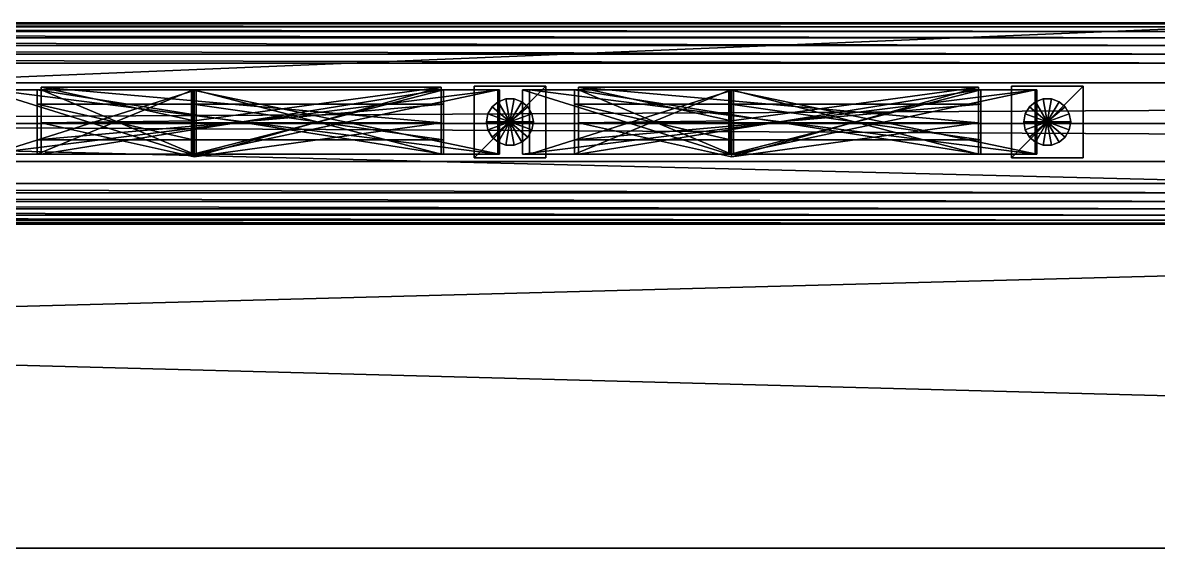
# Model space of a CAD drawing. Extents: x -226 to 220, y -12 to 4.
# Drawn here: x 28.03 to 59.73, y -11.87 to 2.82 of the extents above; entities that cross this region are included whole.
import ezdxf

# ---------------------------------------------------------------- set-up
doc = ezdxf.new("R2010")
doc.units = 0
doc.header["$MEASUREMENT"] = 0
for name, color, linetype in [('Box21', 231, 'Continuous'), ('Box34', 231, 'Continuous'), ('Box36', 231, 'Continuous'), ('Box37', 231, 'Continuous'), ('Box38', 231, 'Continuous'), ('Box60', 114, 'Continuous'), ('Cylinder11', 141, 'Continuous'), ('Cylinder17', 141, 'Continuous'), ('Rectangle110', 174, 'Continuous'), ('Rectangle59', 242, 'Continuous'), ('Rectangle60', 54, 'Continuous'), ('Rectangle61', 54, 'Continuous'), ('Rectangle62', 242, 'Continuous'), ('Rectangle63', 54, 'Continuous'), ('Rectangle64', 54, 'Continuous'), ('Rectangle72', 242, 'Continuous'), ('Rectangle73', 242, 'Continuous')]:
    doc.layers.add(name, color=color, linetype=linetype)

msp = doc.modelspace()

# ---------------------------------------------------------------- meshes
at = {"layer": 'Box21', "color": 231}
mesh = msp.add_polyface(dxfattribs=at)
corners = [(206.189, 1.137, 10.45), (206.189, -1.061, 10.45), (206.189, 1.137, 11.486), (206.189, -1.061, 11.486), (-211.021, 1.137, 10.45), (-211.021, -1.061, 10.45), (-211.021, 1.137, 11.486), (-211.021, -1.061, 11.486)]
mesh.append_faces([[corners[k] for k in face] for face in [(0, 2, 3, 0), (3, 1, 0, 3), (4, 5, 7, 4), (7, 6, 4, 7), (0, 1, 5, 0), (5, 4, 0, 5), (1, 3, 7, 1), (7, 5, 1, 7), (3, 2, 6, 3), (6, 7, 3, 6), (2, 0, 4, 2), (4, 6, 2, 4)]], dxfattribs={"vtx2": -1, "vtx3": -1, "color": 231})
at = {"layer": 'Box34', "color": 231}
mesh = msp.add_polyface(dxfattribs=at)
corners = [(40.624, -0.953, 52.823), (42.624, -0.953, 52.823), (40.624, 1.047, 52.823), (42.624, 1.047, 52.823), (40.624, -0.953, 75.791), (42.624, -0.953, 75.791), (40.624, 1.047, 75.791), (42.624, 1.047, 75.791)]
mesh.append_faces([[corners[k] for k in face] for face in [(0, 2, 3, 0), (3, 1, 0, 3), (4, 5, 7, 4), (7, 6, 4, 7), (0, 1, 5, 0), (5, 4, 0, 5), (1, 3, 7, 1), (7, 5, 1, 7), (3, 2, 6, 3), (6, 7, 3, 6), (2, 0, 4, 2), (4, 6, 2, 4)]], dxfattribs={"vtx2": -1, "vtx3": -1, "color": 231})
at = {"layer": 'Box36', "color": 231}
mesh = msp.add_polyface(dxfattribs=at)
corners = [(40.624, -0.953, 10.484), (42.624, -0.953, 10.484), (40.624, 1.047, 10.484), (42.624, 1.047, 10.484), (40.624, -0.953, 33.452), (42.624, -0.953, 33.452), (40.624, 1.047, 33.452), (42.624, 1.047, 33.452)]
mesh.append_faces([[corners[k] for k in face] for face in [(0, 2, 3, 0), (3, 1, 0, 3), (4, 5, 7, 4), (7, 6, 4, 7), (0, 1, 5, 0), (5, 4, 0, 5), (1, 3, 7, 1), (7, 5, 1, 7), (3, 2, 6, 3), (6, 7, 3, 6), (2, 0, 4, 2), (4, 6, 2, 4)]], dxfattribs={"vtx2": -1, "vtx3": -1, "color": 231})
at = {"layer": 'Box37', "color": 231}
mesh = msp.add_polyface(dxfattribs=at)
corners = [(55.624, -0.953, 52.823), (57.624, -0.953, 52.823), (55.624, 1.047, 52.823), (57.624, 1.047, 52.823), (55.624, -0.953, 75.791), (57.624, -0.953, 75.791), (55.624, 1.047, 75.791), (57.624, 1.047, 75.791)]
mesh.append_faces([[corners[k] for k in face] for face in [(0, 2, 3, 0), (3, 1, 0, 3), (4, 5, 7, 4), (7, 6, 4, 7), (0, 1, 5, 0), (5, 4, 0, 5), (1, 3, 7, 1), (7, 5, 1, 7), (3, 2, 6, 3), (6, 7, 3, 6), (2, 0, 4, 2), (4, 6, 2, 4)]], dxfattribs={"vtx2": -1, "vtx3": -1, "color": 231})
at = {"layer": 'Box38', "color": 231}
mesh = msp.add_polyface(dxfattribs=at)
corners = [(55.624, -0.953, 10.484), (57.624, -0.953, 10.484), (55.624, 1.047, 10.484), (57.624, 1.047, 10.484), (55.624, -0.953, 33.452), (57.624, -0.953, 33.452), (55.624, 1.047, 33.452), (57.624, 1.047, 33.452)]
mesh.append_faces([[corners[k] for k in face] for face in [(0, 2, 3, 0), (3, 1, 0, 3), (4, 5, 7, 4), (7, 6, 4, 7), (0, 1, 5, 0), (5, 4, 0, 5), (1, 3, 7, 1), (7, 5, 1, 7), (3, 2, 6, 3), (6, 7, 3, 6), (2, 0, 4, 2), (4, 6, 2, 4)]], dxfattribs={"vtx2": -1, "vtx3": -1, "color": 231})
at = {"layer": 'Box60', "color": 114}
mesh = msp.add_polyface(dxfattribs=at)
corners = [(-226.219, 0, -8.086), (220.156, 0, -8.086), (-226.219, 0, 0.171), (220.156, 0, 0.171), (-226.219, -11.869, -8.086), (220.156, -11.869, -8.086), (-226.219, -11.869, 0.171), (220.156, -11.869, 0.171)]
mesh.append_faces([[corners[k] for k in face] for face in [(0, 2, 3, 0), (3, 1, 0, 3), (4, 5, 7, 4), (7, 6, 4, 7), (0, 1, 5, 0), (5, 4, 0, 5), (1, 3, 7, 1), (7, 5, 1, 7), (3, 2, 6, 3), (6, 7, 3, 6), (2, 0, 4, 2), (4, 6, 2, 4)]], dxfattribs={"vtx2": -1, "vtx3": -1, "color": 114})
at = {"layer": 'Cylinder11', "color": 141}
mesh = msp.add_polyface(dxfattribs=at)
corners = [(56.627, 0.046, 22.816), (57.281, 0.046, 22.816), (57.242, 0.269, 22.816), (57.128, 0.466, 22.816), (56.954, 0.612, 22.816), (56.741, 0.69, 22.816), (56.514, 0.69, 22.816), (56.3, 0.612, 22.816), (56.126, 0.466, 22.816), (56.013, 0.269, 22.816), (55.973, 0.046, 22.816), (56.013, -0.178, 22.816), (56.126, -0.375, 22.816), (56.3, -0.521, 22.816), (56.514, -0.598, 22.816), (56.741, -0.598, 22.816), (56.954, -0.521, 22.816), (57.128, -0.375, 22.816), (57.242, -0.178, 22.816), (57.281, 0.046, 53.657), (57.242, 0.269, 53.657), (57.128, 0.466, 53.657), (56.954, 0.612, 53.657), (56.741, 0.69, 53.657), (56.514, 0.69, 53.657), (56.3, 0.612, 53.657), (56.126, 0.466, 53.657), (56.013, 0.269, 53.657), (55.973, 0.046, 53.657), (56.013, -0.178, 53.657), (56.126, -0.375, 53.657), (56.3, -0.521, 53.657), (56.514, -0.598, 53.657), (56.741, -0.598, 53.657), (56.954, -0.521, 53.657), (57.128, -0.375, 53.657), (57.242, -0.178, 53.657), (56.627, 0.046, 53.657)]
mesh.append_faces([[corners[k] for k in face] for face in [(0, 2, 1, 0), (0, 3, 2, 0), (0, 4, 3, 0), (0, 5, 4, 0), (0, 6, 5, 0), (0, 7, 6, 0), (0, 8, 7, 0), (0, 9, 8, 0), (0, 10, 9, 0), (0, 11, 10, 0), (0, 12, 11, 0), (0, 13, 12, 0), (0, 14, 13, 0), (0, 15, 14, 0), (0, 16, 15, 0), (0, 17, 16, 0), (0, 18, 17, 0), (0, 1, 18, 0), (37, 19, 20, 37), (37, 20, 21, 37), (37, 21, 22, 37), (37, 22, 23, 37), (37, 23, 24, 37), (37, 24, 25, 37), (37, 25, 26, 37), (37, 26, 27, 37), (37, 27, 28, 37), (37, 28, 29, 37), (37, 29, 30, 37), (37, 30, 31, 37), (37, 31, 32, 37), (37, 32, 33, 37), (37, 33, 34, 37), (37, 34, 35, 37), (37, 35, 36, 37), (37, 36, 19, 37)]], dxfattribs={"vtx0": -1, "vtx2": -1, "vtx3": -1, "color": 141})
mesh.append_faces([[corners[k] for k in face] for face in [(1, 20, 19, 1), (2, 21, 20, 2), (3, 22, 21, 3), (4, 23, 22, 4), (5, 24, 23, 5), (6, 25, 24, 6), (7, 26, 25, 7), (8, 27, 26, 8), (9, 28, 27, 9), (10, 29, 28, 10), (11, 30, 29, 11), (12, 31, 30, 12), (13, 32, 31, 13), (14, 33, 32, 14), (15, 34, 33, 15), (16, 35, 34, 16), (17, 36, 35, 17), (18, 19, 36, 18)]], dxfattribs={"vtx0": -1, "vtx3": -1, "color": 141})
mesh.append_faces([[corners[k] for k in face] for face in [(1, 2, 20, 1), (2, 3, 21, 2), (3, 4, 22, 3), (4, 5, 23, 4), (5, 6, 24, 5), (6, 7, 25, 6), (7, 8, 26, 7), (8, 9, 27, 8), (9, 10, 28, 9), (10, 11, 29, 10), (11, 12, 30, 11), (12, 13, 31, 12), (13, 14, 32, 13), (14, 15, 33, 14), (15, 16, 34, 15), (16, 17, 35, 16), (17, 18, 36, 17), (18, 1, 19, 18)]], dxfattribs={"vtx2": -1, "vtx3": -1, "color": 141})
at = {"layer": 'Cylinder17', "color": 141}
mesh = msp.add_polyface(dxfattribs=at)
corners = [(41.627, 0.046, 22.816), (42.281, 0.046, 22.816), (42.242, 0.269, 22.816), (42.128, 0.466, 22.816), (41.954, 0.612, 22.816), (41.741, 0.69, 22.816), (41.514, 0.69, 22.816), (41.3, 0.612, 22.816), (41.126, 0.466, 22.816), (41.013, 0.269, 22.816), (40.973, 0.046, 22.816), (41.013, -0.178, 22.816), (41.126, -0.375, 22.816), (41.3, -0.521, 22.816), (41.514, -0.598, 22.816), (41.741, -0.598, 22.816), (41.954, -0.521, 22.816), (42.128, -0.375, 22.816), (42.242, -0.178, 22.816), (42.281, 0.046, 53.657), (42.242, 0.269, 53.657), (42.128, 0.466, 53.657), (41.954, 0.612, 53.657), (41.741, 0.69, 53.657), (41.514, 0.69, 53.657), (41.3, 0.612, 53.657), (41.126, 0.466, 53.657), (41.013, 0.269, 53.657), (40.973, 0.046, 53.657), (41.013, -0.178, 53.657), (41.126, -0.375, 53.657), (41.3, -0.521, 53.657), (41.514, -0.598, 53.657), (41.741, -0.598, 53.657), (41.954, -0.521, 53.657), (42.128, -0.375, 53.657), (42.242, -0.178, 53.657), (41.627, 0.046, 53.657)]
mesh.append_faces([[corners[k] for k in face] for face in [(0, 2, 1, 0), (0, 3, 2, 0), (0, 4, 3, 0), (0, 5, 4, 0), (0, 6, 5, 0), (0, 7, 6, 0), (0, 8, 7, 0), (0, 9, 8, 0), (0, 10, 9, 0), (0, 11, 10, 0), (0, 12, 11, 0), (0, 13, 12, 0), (0, 14, 13, 0), (0, 15, 14, 0), (0, 16, 15, 0), (0, 17, 16, 0), (0, 18, 17, 0), (0, 1, 18, 0), (37, 19, 20, 37), (37, 20, 21, 37), (37, 21, 22, 37), (37, 22, 23, 37), (37, 23, 24, 37), (37, 24, 25, 37), (37, 25, 26, 37), (37, 26, 27, 37), (37, 27, 28, 37), (37, 28, 29, 37), (37, 29, 30, 37), (37, 30, 31, 37), (37, 31, 32, 37), (37, 32, 33, 37), (37, 33, 34, 37), (37, 34, 35, 37), (37, 35, 36, 37), (37, 36, 19, 37)]], dxfattribs={"vtx0": -1, "vtx2": -1, "vtx3": -1, "color": 141})
mesh.append_faces([[corners[k] for k in face] for face in [(1, 20, 19, 1), (2, 21, 20, 2), (3, 22, 21, 3), (4, 23, 22, 4), (5, 24, 23, 5), (6, 25, 24, 6), (7, 26, 25, 7), (8, 27, 26, 8), (9, 28, 27, 9), (10, 29, 28, 10), (11, 30, 29, 11), (12, 31, 30, 12), (13, 32, 31, 13), (14, 33, 32, 14), (15, 34, 33, 15), (16, 35, 34, 16), (17, 36, 35, 17), (18, 19, 36, 18)]], dxfattribs={"vtx0": -1, "vtx3": -1, "color": 141})
mesh.append_faces([[corners[k] for k in face] for face in [(1, 2, 20, 1), (2, 3, 21, 2), (3, 4, 22, 3), (4, 5, 23, 4), (5, 6, 24, 5), (6, 7, 25, 6), (7, 8, 26, 7), (8, 9, 27, 8), (9, 10, 28, 9), (10, 11, 29, 10), (11, 12, 30, 11), (12, 13, 31, 12), (13, 14, 32, 13), (14, 15, 33, 14), (15, 16, 34, 15), (16, 17, 35, 16), (17, 18, 36, 17), (18, 1, 19, 18)]], dxfattribs={"vtx2": -1, "vtx3": -1, "color": 141})
at = {"layer": 'Rectangle110', "color": 174}
mesh = msp.add_polyface(dxfattribs=at)
corners = [(64.175, -2.811, 77.012), (64.175, -2.781, 77.272), (64.175, -2.695, 77.511), (64.175, -2.561, 77.722), (64.175, -2.385, 77.897), (64.175, -2.175, 78.031), (64.175, -1.936, 78.117), (64.175, -1.676, 78.147), (64.175, 1.685, 78.147), (64.175, 1.945, 78.117), (64.175, 2.184, 78.031), (64.175, 2.395, 77.897), (64.175, 2.571, 77.722), (64.175, 2.705, 77.511), (64.175, 2.79, 77.272), (64.175, 2.82, 77.012), (64.175, 2.82, 75.271), (64.175, -2.811, 75.271), (-70.825, -2.811, 77.012), (-70.825, -2.781, 77.272), (-70.825, -2.695, 77.511), (-70.825, -2.561, 77.722), (-70.825, -2.385, 77.897), (-70.825, -2.175, 78.031), (-70.825, -1.936, 78.117), (-70.825, -1.676, 78.147), (-70.825, 1.685, 78.147), (-70.825, 1.945, 78.117), (-70.825, 2.184, 78.031), (-70.825, 2.395, 77.897), (-70.825, 2.571, 77.722), (-70.825, 2.705, 77.511), (-70.825, 2.79, 77.272), (-70.825, 2.82, 77.012), (-70.825, 2.82, 75.271), (-70.825, -2.811, 75.271)]
mesh.append_faces([[corners[k] for k in face] for face in [(15, 0, 16, 15), (14, 0, 15, 14), (13, 0, 14, 13), (12, 0, 13, 12), (11, 0, 12, 11), (10, 0, 11, 10), (9, 0, 10, 9), (8, 0, 9, 8), (7, 0, 8, 7), (6, 0, 7, 6), (5, 1, 6, 5)]], dxfattribs={"vtx0": -1, "vtx1": -1, "vtx3": -1, "color": 174})
mesh.append_faces([[corners[k] for k in face] for face in [(6, 1, 0, 6), (5, 2, 1, 5), (5, 3, 2, 5), (24, 18, 19, 24), (23, 19, 20, 23), (23, 20, 21, 23)]], dxfattribs={"vtx0": -1, "vtx2": -1, "vtx3": -1, "color": 174})
mesh.append_faces([[corners[k] for k in face] for face in [(0, 19, 18, 0), (1, 20, 19, 1), (2, 21, 20, 2), (3, 22, 21, 3), (4, 23, 22, 4), (5, 24, 23, 5), (6, 25, 24, 6), (7, 26, 25, 7), (8, 27, 26, 8), (9, 28, 27, 9), (10, 29, 28, 10), (11, 30, 29, 11), (12, 31, 30, 12), (13, 32, 31, 13), (14, 33, 32, 14), (15, 34, 33, 15), (16, 35, 34, 16), (17, 18, 35, 17), (16, 0, 17, 16)]], dxfattribs={"vtx0": -1, "vtx3": -1, "color": 174})
mesh.append_faces([[corners[k] for k in face] for face in [(33, 34, 18, 33), (32, 33, 18, 32), (31, 32, 18, 31), (30, 31, 18, 30), (29, 30, 18, 29), (28, 29, 18, 28), (27, 28, 18, 27), (26, 27, 18, 26), (25, 26, 18, 25), (24, 25, 18, 24), (23, 24, 19, 23)]], dxfattribs={"vtx1": -1, "vtx2": -1, "vtx3": -1, "color": 174})
mesh.append_faces([[corners[k] for k in face] for face in [(4, 3, 5, 4), (22, 23, 21, 22)]], dxfattribs={"vtx1": -1, "vtx3": -1, "color": 174})
mesh.append_faces([[corners[k] for k in face] for face in [(0, 1, 19, 0), (1, 2, 20, 1), (2, 3, 21, 2), (3, 4, 22, 3), (4, 5, 23, 4), (5, 6, 24, 5), (6, 7, 25, 6), (7, 8, 26, 7), (8, 9, 27, 8), (9, 10, 28, 9), (10, 11, 29, 10), (11, 12, 30, 11), (12, 13, 31, 12), (13, 14, 32, 13), (14, 15, 33, 14), (15, 16, 34, 15), (16, 17, 35, 16), (17, 0, 18, 17), (34, 35, 18, 34)]], dxfattribs={"vtx2": -1, "vtx3": -1, "color": 174})
at = {"layer": 'Rectangle59', "color": 242}
mesh = msp.add_polyface(dxfattribs=at)
corners = [(41.286, 0.947, 17.989), (32.864, 0.947, 22.501), (27.175, 0.947, 20.428), (27.175, 0.947, 10.484), (41.286, 0.947, 10.484), (41.286, -0.853, 17.989), (32.864, -0.853, 22.501), (27.175, -0.853, 20.428), (27.175, -0.853, 10.484), (41.286, -0.853, 10.484), (39.707, 0.947, 11.484), (28.539, 0.947, 11.484), (28.539, 0.947, 19.428), (32.811, 0.947, 21.098), (39.707, 0.947, 17.125), (39.707, -0.853, 11.484), (28.539, -0.853, 11.484), (28.539, -0.853, 19.428), (32.811, -0.853, 21.098), (39.707, -0.853, 17.125)]
mesh.append_faces([[corners[k] for k in face] for face in [(4, 10, 0, 4), (14, 0, 10, 14), (3, 10, 4, 3), (13, 1, 14, 13), (2, 11, 3, 2), (1, 12, 2, 1)]], dxfattribs={"vtx0": -1, "vtx1": -1, "vtx3": -1, "color": 242})
mesh.append_faces([[corners[k] for k in face] for face in [(3, 11, 10, 3), (14, 1, 0, 14), (2, 12, 11, 2), (1, 13, 12, 1), (8, 15, 16, 8), (19, 5, 6, 19), (7, 16, 17, 7), (6, 17, 18, 6)]], dxfattribs={"vtx0": -1, "vtx2": -1, "vtx3": -1, "color": 242})
mesh.append_faces([[corners[k] for k in face] for face in [(0, 6, 5, 0), (1, 7, 6, 1), (2, 8, 7, 2), (3, 9, 8, 3), (4, 5, 9, 4), (10, 16, 15, 10), (11, 17, 16, 11), (12, 18, 17, 12), (13, 19, 18, 13), (14, 15, 19, 14)]], dxfattribs={"vtx0": -1, "vtx3": -1, "color": 242})
mesh.append_faces([[corners[k] for k in face] for face in [(9, 5, 15, 9), (19, 15, 5, 19), (8, 9, 15, 8), (18, 19, 6, 18), (7, 8, 16, 7), (6, 7, 17, 6)]], dxfattribs={"vtx1": -1, "vtx2": -1, "vtx3": -1, "color": 242})
mesh.append_faces([[corners[k] for k in face] for face in [(0, 1, 6, 0), (1, 2, 7, 1), (2, 3, 8, 2), (3, 4, 9, 3), (4, 0, 5, 4), (10, 11, 16, 10), (11, 12, 17, 11), (12, 13, 18, 12), (13, 14, 19, 13), (14, 10, 15, 14)]], dxfattribs={"vtx2": -1, "vtx3": -1, "color": 242})
at = {"layer": 'Rectangle60', "color": 54}
mesh = msp.add_polyface(dxfattribs=at)
corners = [(39.769, 0.547, 74.769), (28.427, 0.547, 74.769), (28.427, 0.547, 70.753), (32.785, 0.547, 72.288), (39.769, 0.547, 68.993), (39.769, -0.453, 74.769), (28.427, -0.453, 74.769), (28.427, -0.453, 70.753), (32.785, -0.453, 72.288), (39.769, -0.453, 68.993)]
mesh.append_faces([[corners[k] for k in face] for face in [(3, 1, 0, 3), (8, 5, 6, 8)]], dxfattribs={"vtx0": -1, "vtx2": -1, "vtx3": -1, "color": 54})
mesh.append_faces([[corners[k] for k in face] for face in [(0, 6, 5, 0), (1, 7, 6, 1), (2, 8, 7, 2), (3, 9, 8, 3), (4, 5, 9, 4), (3, 0, 4, 3)]], dxfattribs={"vtx0": -1, "vtx3": -1, "color": 54})
mesh.append_faces([[corners[k] for k in face] for face in [(2, 1, 3, 2), (7, 8, 6, 7)]], dxfattribs={"vtx1": -1, "vtx3": -1, "color": 54})
mesh.append_faces([[corners[k] for k in face] for face in [(0, 1, 6, 0), (1, 2, 7, 1), (2, 3, 8, 2), (3, 4, 9, 3), (4, 0, 5, 4), (8, 9, 5, 8)]], dxfattribs={"vtx2": -1, "vtx3": -1, "color": 54})
at = {"layer": 'Rectangle61', "color": 54}
mesh = msp.add_polyface(dxfattribs=at)
corners = [(41.334, 0.947, 75.572), (26.977, 0.947, 75.572), (26.977, 0.947, 69.363), (32.738, 0.947, 71.418), (41.334, 0.947, 67.241), (41.334, -0.853, 75.572), (26.977, -0.853, 75.572), (26.977, -0.853, 69.363), (32.738, -0.853, 71.418), (41.334, -0.853, 67.241), (39.769, 0.947, 68.993), (32.785, 0.947, 72.288), (28.427, 0.947, 70.753), (28.427, 0.947, 74.769), (39.769, 0.947, 74.769), (39.769, -0.853, 68.993), (32.785, -0.853, 72.288), (28.427, -0.853, 70.753), (28.427, -0.853, 74.769), (39.769, -0.853, 74.769)]
mesh.append_faces([[corners[k] for k in face] for face in [(14, 0, 10, 14), (4, 10, 0, 4), (3, 10, 4, 3), (13, 1, 14, 13), (12, 2, 13, 12), (11, 3, 12, 11)]], dxfattribs={"vtx0": -1, "vtx1": -1, "vtx3": -1, "color": 54})
mesh.append_faces([[corners[k] for k in face] for face in [(3, 11, 10, 3), (14, 1, 0, 14), (13, 2, 1, 13), (12, 3, 2, 12), (8, 15, 16, 8), (19, 5, 6, 19), (18, 6, 7, 18), (17, 7, 8, 17)]], dxfattribs={"vtx0": -1, "vtx2": -1, "vtx3": -1, "color": 54})
mesh.append_faces([[corners[k] for k in face] for face in [(0, 6, 5, 0), (1, 7, 6, 1), (2, 8, 7, 2), (3, 9, 8, 3), (4, 5, 9, 4), (10, 16, 15, 10), (11, 17, 16, 11), (12, 18, 17, 12), (13, 19, 18, 13), (14, 15, 19, 14)]], dxfattribs={"vtx0": -1, "vtx3": -1, "color": 54})
mesh.append_faces([[corners[k] for k in face] for face in [(19, 15, 5, 19), (9, 5, 15, 9), (8, 9, 15, 8), (18, 19, 6, 18), (17, 18, 7, 17), (16, 17, 8, 16)]], dxfattribs={"vtx1": -1, "vtx2": -1, "vtx3": -1, "color": 54})
mesh.append_faces([[corners[k] for k in face] for face in [(0, 1, 6, 0), (1, 2, 7, 1), (2, 3, 8, 2), (3, 4, 9, 3), (4, 0, 5, 4), (10, 11, 16, 10), (11, 12, 17, 11), (12, 13, 18, 12), (13, 14, 19, 13), (14, 10, 15, 14)]], dxfattribs={"vtx2": -1, "vtx3": -1, "color": 54})
at = {"layer": 'Rectangle62', "color": 242}
mesh = msp.add_polyface(dxfattribs=at)
corners = [(56.286, 0.947, 17.989), (47.864, 0.947, 22.501), (42.175, 0.947, 20.428), (42.175, 0.947, 10.484), (56.286, 0.947, 10.484), (56.286, -0.853, 17.989), (47.864, -0.853, 22.501), (42.175, -0.853, 20.428), (42.175, -0.853, 10.484), (56.286, -0.853, 10.484), (54.707, 0.947, 11.484), (43.539, 0.947, 11.484), (43.539, 0.947, 19.428), (47.811, 0.947, 21.098), (54.707, 0.947, 17.125), (54.707, -0.853, 11.484), (43.539, -0.853, 11.484), (43.539, -0.853, 19.428), (47.811, -0.853, 21.098), (54.707, -0.853, 17.125)]
mesh.append_faces([[corners[k] for k in face] for face in [(4, 10, 0, 4), (14, 0, 10, 14), (3, 10, 4, 3), (13, 1, 14, 13), (2, 11, 3, 2), (1, 12, 2, 1)]], dxfattribs={"vtx0": -1, "vtx1": -1, "vtx3": -1, "color": 242})
mesh.append_faces([[corners[k] for k in face] for face in [(3, 11, 10, 3), (14, 1, 0, 14), (2, 12, 11, 2), (1, 13, 12, 1), (8, 15, 16, 8), (19, 5, 6, 19), (7, 16, 17, 7), (6, 17, 18, 6)]], dxfattribs={"vtx0": -1, "vtx2": -1, "vtx3": -1, "color": 242})
mesh.append_faces([[corners[k] for k in face] for face in [(0, 6, 5, 0), (1, 7, 6, 1), (2, 8, 7, 2), (3, 9, 8, 3), (4, 5, 9, 4), (10, 16, 15, 10), (11, 17, 16, 11), (12, 18, 17, 12), (13, 19, 18, 13), (14, 15, 19, 14)]], dxfattribs={"vtx0": -1, "vtx3": -1, "color": 242})
mesh.append_faces([[corners[k] for k in face] for face in [(9, 5, 15, 9), (19, 15, 5, 19), (8, 9, 15, 8), (18, 19, 6, 18), (7, 8, 16, 7), (6, 7, 17, 6)]], dxfattribs={"vtx1": -1, "vtx2": -1, "vtx3": -1, "color": 242})
mesh.append_faces([[corners[k] for k in face] for face in [(0, 1, 6, 0), (1, 2, 7, 1), (2, 3, 8, 2), (3, 4, 9, 3), (4, 0, 5, 4), (10, 11, 16, 10), (11, 12, 17, 11), (12, 13, 18, 12), (13, 14, 19, 13), (14, 10, 15, 14)]], dxfattribs={"vtx2": -1, "vtx3": -1, "color": 242})
at = {"layer": 'Rectangle63', "color": 54}
mesh = msp.add_polyface(dxfattribs=at)
corners = [(54.769, 0.547, 74.769), (43.427, 0.547, 74.769), (43.427, 0.547, 70.753), (47.785, 0.547, 72.288), (54.769, 0.547, 68.993), (54.769, -0.453, 74.769), (43.427, -0.453, 74.769), (43.427, -0.453, 70.753), (47.785, -0.453, 72.288), (54.769, -0.453, 68.993)]
mesh.append_faces([[corners[k] for k in face] for face in [(3, 1, 0, 3), (8, 5, 6, 8)]], dxfattribs={"vtx0": -1, "vtx2": -1, "vtx3": -1, "color": 54})
mesh.append_faces([[corners[k] for k in face] for face in [(0, 6, 5, 0), (1, 7, 6, 1), (2, 8, 7, 2), (3, 9, 8, 3), (4, 5, 9, 4), (3, 0, 4, 3)]], dxfattribs={"vtx0": -1, "vtx3": -1, "color": 54})
mesh.append_faces([[corners[k] for k in face] for face in [(2, 1, 3, 2), (7, 8, 6, 7)]], dxfattribs={"vtx1": -1, "vtx3": -1, "color": 54})
mesh.append_faces([[corners[k] for k in face] for face in [(0, 1, 6, 0), (1, 2, 7, 1), (2, 3, 8, 2), (3, 4, 9, 3), (4, 0, 5, 4), (8, 9, 5, 8)]], dxfattribs={"vtx2": -1, "vtx3": -1, "color": 54})
at = {"layer": 'Rectangle64', "color": 54}
mesh = msp.add_polyface(dxfattribs=at)
corners = [(56.334, 0.947, 75.572), (41.977, 0.947, 75.572), (41.977, 0.947, 69.363), (47.738, 0.947, 71.418), (56.334, 0.947, 67.241), (56.334, -0.853, 75.572), (41.977, -0.853, 75.572), (41.977, -0.853, 69.363), (47.738, -0.853, 71.418), (56.334, -0.853, 67.241), (54.769, 0.947, 68.993), (47.785, 0.947, 72.288), (43.427, 0.947, 70.753), (43.427, 0.947, 74.769), (54.769, 0.947, 74.769), (54.769, -0.853, 68.993), (47.785, -0.853, 72.288), (43.427, -0.853, 70.753), (43.427, -0.853, 74.769), (54.769, -0.853, 74.769)]
mesh.append_faces([[corners[k] for k in face] for face in [(14, 0, 10, 14), (4, 10, 0, 4), (3, 10, 4, 3), (13, 1, 14, 13), (12, 2, 13, 12), (11, 3, 12, 11)]], dxfattribs={"vtx0": -1, "vtx1": -1, "vtx3": -1, "color": 54})
mesh.append_faces([[corners[k] for k in face] for face in [(3, 11, 10, 3), (14, 1, 0, 14), (13, 2, 1, 13), (12, 3, 2, 12), (8, 15, 16, 8), (19, 5, 6, 19), (18, 6, 7, 18), (17, 7, 8, 17)]], dxfattribs={"vtx0": -1, "vtx2": -1, "vtx3": -1, "color": 54})
mesh.append_faces([[corners[k] for k in face] for face in [(0, 6, 5, 0), (1, 7, 6, 1), (2, 8, 7, 2), (3, 9, 8, 3), (4, 5, 9, 4), (10, 16, 15, 10), (11, 17, 16, 11), (12, 18, 17, 12), (13, 19, 18, 13), (14, 15, 19, 14)]], dxfattribs={"vtx0": -1, "vtx3": -1, "color": 54})
mesh.append_faces([[corners[k] for k in face] for face in [(19, 15, 5, 19), (9, 5, 15, 9), (8, 9, 15, 8), (18, 19, 6, 18), (17, 18, 7, 17), (16, 17, 8, 16)]], dxfattribs={"vtx1": -1, "vtx2": -1, "vtx3": -1, "color": 54})
mesh.append_faces([[corners[k] for k in face] for face in [(0, 1, 6, 0), (1, 2, 7, 1), (2, 3, 8, 2), (3, 4, 9, 3), (4, 0, 5, 4), (10, 11, 16, 10), (11, 12, 17, 11), (12, 13, 18, 12), (13, 14, 19, 13), (14, 10, 15, 14)]], dxfattribs={"vtx2": -1, "vtx3": -1, "color": 54})
at = {"layer": 'Rectangle72', "color": 242}
mesh = msp.add_polyface(dxfattribs=at)
corners = [(39.707, 1.02, 17.125), (32.811, 0.073, 21.098), (28.539, 1.02, 19.428), (28.539, 1.02, 11.484), (39.707, 1.02, 11.484), (39.707, 0.02, 17.125), (32.811, -0.927, 21.098), (28.539, 0.02, 19.428), (28.539, 0.02, 11.484), (39.707, 0.02, 11.484)]
mesh.append_faces([[corners[k] for k in face] for face in [(3, 1, 0, 3), (8, 5, 6, 8)]], dxfattribs={"vtx0": -1, "vtx2": -1, "vtx3": -1, "color": 242})
mesh.append_faces([[corners[k] for k in face] for face in [(0, 6, 5, 0), (1, 7, 6, 1), (2, 8, 7, 2), (3, 9, 8, 3), (4, 5, 9, 4), (3, 0, 4, 3)]], dxfattribs={"vtx0": -1, "vtx3": -1, "color": 242})
mesh.append_faces([[corners[k] for k in face] for face in [(2, 1, 3, 2), (7, 8, 6, 7)]], dxfattribs={"vtx1": -1, "vtx3": -1, "color": 242})
mesh.append_faces([[corners[k] for k in face] for face in [(0, 1, 6, 0), (1, 2, 7, 1), (2, 3, 8, 2), (3, 4, 9, 3), (4, 0, 5, 4), (8, 9, 5, 8)]], dxfattribs={"vtx2": -1, "vtx3": -1, "color": 242})
at = {"layer": 'Rectangle73', "color": 242}
mesh = msp.add_polyface(dxfattribs=at)
corners = [(54.707, 1.02, 17.125), (47.811, 0.073, 21.098), (43.539, 1.02, 19.428), (43.539, 1.02, 11.484), (54.707, 1.02, 11.484), (54.707, 0.02, 17.125), (47.811, -0.927, 21.098), (43.539, 0.02, 19.428), (43.539, 0.02, 11.484), (54.707, 0.02, 11.484)]
mesh.append_faces([[corners[k] for k in face] for face in [(3, 1, 0, 3), (8, 5, 6, 8)]], dxfattribs={"vtx0": -1, "vtx2": -1, "vtx3": -1, "color": 242})
mesh.append_faces([[corners[k] for k in face] for face in [(0, 6, 5, 0), (1, 7, 6, 1), (2, 8, 7, 2), (3, 9, 8, 3), (4, 5, 9, 4), (3, 0, 4, 3)]], dxfattribs={"vtx0": -1, "vtx3": -1, "color": 242})
mesh.append_faces([[corners[k] for k in face] for face in [(2, 1, 3, 2), (7, 8, 6, 7)]], dxfattribs={"vtx1": -1, "vtx3": -1, "color": 242})
mesh.append_faces([[corners[k] for k in face] for face in [(0, 1, 6, 0), (1, 2, 7, 1), (2, 3, 8, 2), (3, 4, 9, 3), (4, 0, 5, 4), (8, 9, 5, 8)]], dxfattribs={"vtx2": -1, "vtx3": -1, "color": 242})

doc.saveas('drawing.dxf')
